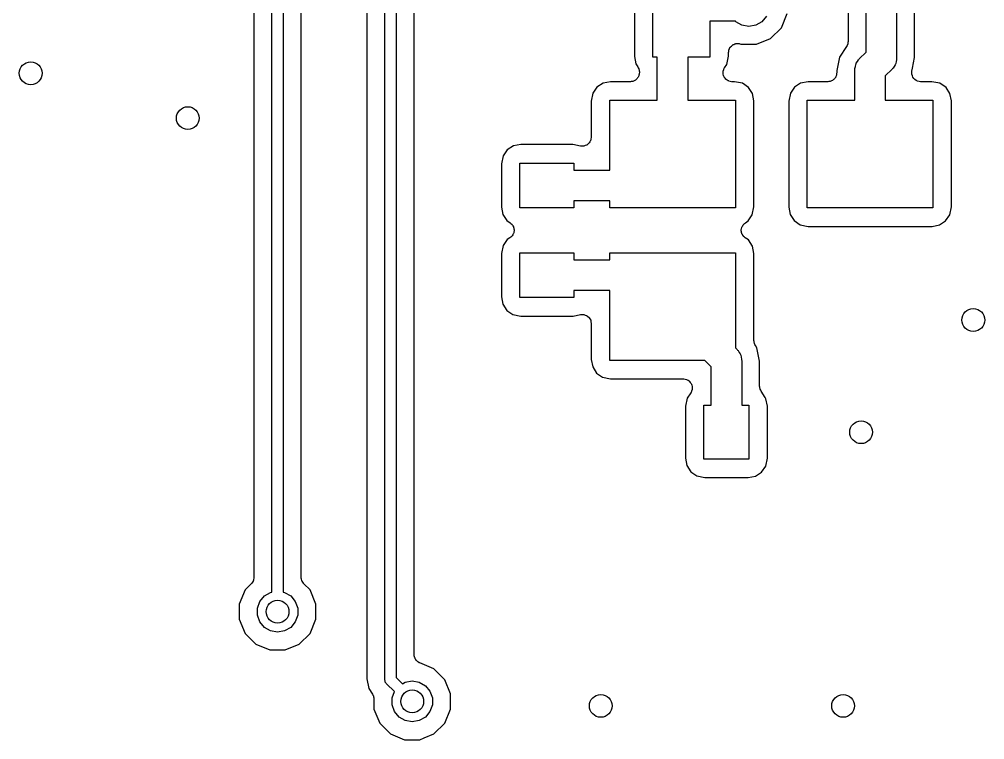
# Model space of a CAD drawing. Extents: x 85 to 210, y -138 to -65.
# Drawn here: x 116.62 to 127.38, y -121.18 to -113.15 of the extents above; entities that cross this region are included whole.
import ezdxf

# ---------------------------------------------------------------- set-up
doc = ezdxf.new("R2010")
doc.units = 0
doc.header["$MEASUREMENT"] = 0
doc.layers.add('BLACK', color=7, linetype='CONTINUOUS')

msp = doc.modelspace()

# ---------------------------------------------------------------- linework, layer by layer
at = {"layer": 'Black'}
for p, q in [((126.056, -113.514), (126.056, -109.024)), ((126.396, -109.083), (126.396, -113.584)), ((120.695, -120.508), (120.695, -110.157)), ((120.822, -110.135), (120.822, -120.482)), ((126.596, -113.574), (126.596, -110.416)), ((119.436, -119.533), (119.436, -110.877)), ((119.563, -110.903), (119.563, -119.533)), ((125.856, -110.964), (125.856, -113.395)), ((119.763, -119.368), (119.763, -111.028)), ((121.022, -120.23), (121.022, -112.017)), ((120.495, -112.072), (120.495, -120.498)), ((119.236, -112.345), (119.236, -119.368)), ((123.477, -112.439), (123.477, -113.562)), ((123.682, -113.572), (123.682, -112.428)), ((124.947, -113.114), (124.896, -113.175)), ((125.112, -113.242), (125.177, -113.085)), ((124.6, -113.17), (124.317, -113.17)), ((124.317, -113.17), (124.317, -113.572)), ((124.604, -113.175), (124.6, -113.17)), ((124.672, -113.214), (124.604, -113.175)), ((124.75, -113.228), (124.672, -113.214)), ((124.828, -113.214), (124.75, -113.228)), ((124.896, -113.175), (124.828, -113.214)), ((124.992, -113.362), (125.112, -113.242)), ((124.544, -113.459), (124.547, -113.454)), ((124.547, -113.454), (124.555, -113.447)), ((124.555, -113.447), (124.563, -113.439)), ((124.563, -113.439), (124.568, -113.436)), ((124.568, -113.436), (124.573, -113.431)), ((124.573, -113.431), (124.584, -113.428)), ((124.584, -113.428), (124.593, -113.423)), ((124.593, -113.423), (124.6, -113.422)), ((124.6, -113.422), (124.606, -113.42)), ((124.606, -113.42), (124.617, -113.42)), ((124.617, -113.42), (124.628, -113.418)), ((124.628, -113.418), (124.634, -113.42)), ((124.634, -113.42), (124.641, -113.42)), ((124.641, -113.42), (124.651, -113.423)), ((124.651, -113.423), (124.662, -113.426)), ((124.662, -113.426), (124.665, -113.427)), ((124.665, -113.427), (124.835, -113.427)), ((124.835, -113.427), (124.992, -113.362)), ((125.839, -113.451), (125.76, -113.569)), ((125.844, -113.44), (125.839, -113.451)), ((125.85, -113.429), (125.844, -113.44)), ((125.851, -113.424), (125.85, -113.429)), ((125.853, -113.419), (125.851, -113.424)), ((125.854, -113.407), (125.853, -113.419)), ((125.856, -113.395), (125.854, -113.407)), ((123.477, -113.562), (123.492, -113.645)), ((124.505, -113.651), (124.523, -113.561)), ((124.523, -113.518), (124.525, -113.507)), ((124.523, -113.561), (124.523, -113.518)), ((124.525, -113.507), (124.526, -113.496)), ((124.526, -113.496), (124.528, -113.49)), ((124.528, -113.49), (124.529, -113.484)), ((124.529, -113.484), (124.535, -113.474)), ((124.535, -113.474), (124.539, -113.464)), ((124.539, -113.464), (124.544, -113.459)), ((125.98, -113.59), (126.056, -113.514)), ((123.492, -113.645), (123.514, -113.679)), ((123.73, -113.572), (123.682, -113.572)), ((123.73, -114.05), (123.73, -113.572)), ((124.317, -113.572), (124.07, -113.572)), ((124.07, -113.572), (124.07, -114.05)), ((124.48, -113.688), (124.505, -113.651)), ((125.76, -113.569), (125.73, -113.72)), ((125.936, -113.674), (125.94, -113.652)), ((125.94, -113.652), (125.944, -113.645)), ((125.944, -113.645), (125.946, -113.638)), ((125.946, -113.638), (125.959, -113.62)), ((125.959, -113.62), (125.97, -113.601)), ((125.97, -113.601), (125.976, -113.596)), ((125.976, -113.596), (125.98, -113.59)), ((126.38, -113.656), (126.367, -113.674)), ((126.382, -113.649), (126.38, -113.656)), ((126.386, -113.642), (126.382, -113.649)), ((126.39, -113.62), (126.386, -113.642)), ((126.395, -113.599), (126.39, -113.62)), ((126.396, -113.584), (126.395, -113.591)), ((126.395, -113.591), (126.395, -113.599)), ((126.572, -113.694), (126.596, -113.574)), ((123.514, -113.679), (123.518, -113.689)), ((123.518, -113.689), (123.524, -113.699)), ((123.524, -113.699), (123.525, -113.705)), ((123.525, -113.77), (123.524, -113.778)), ((123.525, -113.705), (123.528, -113.711)), ((123.528, -113.761), (123.525, -113.77)), ((123.528, -113.711), (123.528, -113.722)), ((123.528, -113.722), (123.53, -113.733)), ((123.53, -113.744), (123.528, -113.753)), ((123.528, -113.753), (123.528, -113.761)), ((123.53, -113.733), (123.53, -113.744)), ((124.463, -113.754), (124.464, -113.74)), ((124.464, -113.758), (124.463, -113.754)), ((124.464, -113.727), (124.465, -113.723)), ((124.464, -113.74), (124.464, -113.727)), ((124.464, -113.761), (124.464, -113.758)), ((124.469, -113.774), (124.464, -113.761)), ((124.465, -113.723), (124.466, -113.719)), ((124.466, -113.719), (124.471, -113.707)), ((124.472, -113.787), (124.469, -113.774)), ((124.471, -113.707), (124.476, -113.694)), ((124.476, -113.694), (124.478, -113.691)), ((124.478, -113.691), (124.48, -113.688)), ((125.725, -113.77), (125.724, -113.778)), ((125.728, -113.761), (125.725, -113.77)), ((125.73, -113.744), (125.728, -113.753)), ((125.728, -113.753), (125.728, -113.761)), ((125.73, -113.72), (125.73, -113.744)), ((125.93, -113.71), (125.931, -113.703)), ((125.93, -114.05), (125.93, -113.71)), ((125.931, -113.695), (125.936, -113.674)), ((125.931, -113.703), (125.931, -113.695)), ((126.346, -113.704), (126.27, -113.78)), ((126.35, -113.698), (126.346, -113.704)), ((126.356, -113.693), (126.35, -113.698)), ((126.367, -113.674), (126.356, -113.693)), ((126.565, -113.759), (126.566, -113.743)), ((126.566, -113.76), (126.565, -113.759)), ((126.566, -113.725), (126.572, -113.694)), ((126.566, -113.726), (126.566, -113.725)), ((126.566, -113.727), (126.566, -113.726)), ((126.566, -113.743), (126.566, -113.727)), ((126.566, -113.761), (126.566, -113.76)), ((126.571, -113.777), (126.566, -113.761)), ((126.576, -113.792), (126.571, -113.777)), ((126.572, -113.694), (126.572, -113.694)), ((123.127, -113.86), (123.058, -113.904)), ((123.209, -113.844), (123.127, -113.86)), ((123.43, -113.844), (123.209, -113.844)), ((123.439, -113.843), (123.43, -113.844)), ((123.447, -113.843), (123.439, -113.843)), ((123.456, -113.84), (123.447, -113.843)), ((123.464, -113.838), (123.456, -113.84)), ((123.472, -113.834), (123.464, -113.838)), ((123.48, -113.831), (123.472, -113.834)), ((123.487, -113.825), (123.48, -113.831)), ((123.494, -113.821), (123.487, -113.825)), ((123.5, -113.814), (123.494, -113.821)), ((123.507, -113.808), (123.5, -113.814)), ((123.511, -113.801), (123.507, -113.808)), ((123.517, -113.794), (123.511, -113.801)), ((123.52, -113.786), (123.517, -113.794)), ((123.524, -113.778), (123.52, -113.786)), ((124.475, -113.791), (124.472, -113.787)), ((124.476, -113.794), (124.475, -113.791)), ((124.485, -113.805), (124.476, -113.794)), ((124.493, -113.816), (124.485, -113.805)), ((124.496, -113.818), (124.493, -113.816)), ((124.498, -113.821), (124.496, -113.818)), ((124.51, -113.828), (124.498, -113.821)), ((124.521, -113.835), (124.51, -113.828)), ((124.525, -113.836), (124.521, -113.835)), ((124.528, -113.838), (124.525, -113.836)), ((124.542, -113.84), (124.528, -113.838)), ((124.555, -113.844), (124.542, -113.84)), ((124.559, -113.843), (124.555, -113.844)), ((124.563, -113.844), (124.559, -113.843)), ((124.59, -113.844), (124.563, -113.844)), ((124.679, -113.862), (124.59, -113.844)), ((124.746, -113.908), (124.679, -113.862)), ((125.327, -113.86), (125.258, -113.904)), ((125.409, -113.844), (125.327, -113.86)), ((125.63, -113.844), (125.409, -113.844)), ((125.639, -113.843), (125.63, -113.844)), ((125.647, -113.843), (125.639, -113.843)), ((125.656, -113.84), (125.647, -113.843)), ((125.664, -113.838), (125.656, -113.84)), ((125.672, -113.834), (125.664, -113.838)), ((125.68, -113.831), (125.672, -113.834)), ((125.687, -113.825), (125.68, -113.831)), ((125.694, -113.821), (125.687, -113.825)), ((125.7, -113.814), (125.694, -113.821)), ((125.707, -113.808), (125.7, -113.814)), ((125.711, -113.801), (125.707, -113.808)), ((125.717, -113.794), (125.711, -113.801)), ((125.72, -113.786), (125.717, -113.794)), ((125.724, -113.778), (125.72, -113.786)), ((126.27, -113.78), (126.27, -114.05)), ((126.577, -113.793), (126.576, -113.792)), ((126.578, -113.794), (126.577, -113.793)), ((126.588, -113.807), (126.578, -113.794)), ((126.598, -113.819), (126.588, -113.807)), ((126.599, -113.82), (126.598, -113.819)), ((126.6, -113.821), (126.599, -113.82)), ((126.614, -113.829), (126.6, -113.821)), ((126.628, -113.837), (126.614, -113.829)), ((126.629, -113.838), (126.628, -113.837)), ((126.63, -113.838), (126.629, -113.838)), ((126.646, -113.841), (126.63, -113.838)), ((126.662, -113.844), (126.646, -113.841)), ((126.663, -113.844), (126.662, -113.844)), ((126.664, -113.844), (126.663, -113.844)), ((126.79, -113.844), (126.664, -113.844)), ((126.879, -113.862), (126.79, -113.844)), ((126.946, -113.908), (126.879, -113.862)), ((123.012, -113.971), (122.994, -114.06)), ((123.058, -113.904), (123.012, -113.971)), ((124.79, -113.977), (124.746, -113.908)), ((124.806, -114.059), (124.79, -113.977)), ((125.212, -113.971), (125.194, -114.06)), ((125.258, -113.904), (125.212, -113.971)), ((126.99, -113.977), (126.946, -113.908)), ((127.006, -114.059), (126.99, -113.977)), ((122.994, -114.06), (122.994, -114.463)), ((123.2, -114.83), (123.2, -114.05)), ((123.2, -114.05), (123.73, -114.05)), ((124.07, -114.05), (124.6, -114.05)), ((124.6, -114.05), (124.6, -115.25)), ((124.806, -115.24), (124.806, -114.059)), ((125.194, -114.06), (125.194, -115.241)), ((125.4, -115.25), (125.4, -114.05)), ((125.4, -114.05), (125.93, -114.05)), ((126.27, -114.05), (126.8, -114.05)), ((126.8, -114.05), (126.8, -115.25)), ((127.006, -115.24), (127.006, -114.059)), ((122.969, -114.529), (122.956, -114.539)), ((122.97, -114.528), (122.969, -114.529)), ((122.971, -114.527), (122.97, -114.528)), ((122.979, -114.514), (122.971, -114.527)), ((122.987, -114.5), (122.979, -114.514)), ((122.988, -114.497), (122.987, -114.498)), ((122.987, -114.498), (122.987, -114.5)), ((122.991, -114.482), (122.988, -114.497)), ((122.994, -114.466), (122.991, -114.482)), ((122.994, -114.463), (122.994, -114.464)), ((122.994, -114.464), (122.994, -114.466)), ((122.058, -114.604), (122.012, -114.671)), ((122.127, -114.56), (122.058, -114.604)), ((122.209, -114.544), (122.127, -114.56)), ((122.79, -114.544), (122.209, -114.544)), ((122.874, -114.561), (122.79, -114.544)), ((122.876, -114.561), (122.874, -114.561)), ((122.877, -114.562), (122.876, -114.561)), ((122.893, -114.562), (122.877, -114.562)), ((122.909, -114.562), (122.893, -114.562)), ((122.91, -114.562), (122.909, -114.562)), ((122.911, -114.562), (122.91, -114.562)), ((122.927, -114.556), (122.911, -114.562)), ((122.942, -114.551), (122.927, -114.556)), ((122.943, -114.55), (122.942, -114.551)), ((122.944, -114.55), (122.943, -114.55)), ((122.956, -114.539), (122.944, -114.55)), ((122.012, -114.671), (121.994, -114.76)), ((121.994, -114.76), (121.994, -115.241)), ((122.2, -115.25), (122.2, -114.75)), ((122.2, -114.75), (122.8, -114.75)), ((122.8, -114.75), (122.8, -114.83)), ((122.8, -114.83), (123.2, -114.83)), ((123.2, -115.17), (122.8, -115.17)), ((122.8, -115.17), (122.8, -115.25)), ((123.2, -115.25), (123.2, -115.17)), ((121.994, -115.241), (122.01, -115.323)), ((122.8, -115.25), (122.2, -115.25)), ((124.6, -115.25), (123.2, -115.25)), ((124.788, -115.329), (124.806, -115.24)), ((125.194, -115.241), (125.21, -115.323)), ((126.8, -115.25), (125.4, -115.25)), ((126.988, -115.329), (127.006, -115.24)), ((122.01, -115.323), (122.054, -115.392)), ((124.742, -115.396), (124.788, -115.329)), ((125.21, -115.323), (125.254, -115.392)), ((126.942, -115.396), (126.988, -115.329)), ((122.054, -115.392), (122.091, -115.417)), ((122.091, -115.417), (122.099, -115.425)), ((122.099, -115.425), (122.108, -115.432)), ((122.108, -115.432), (122.111, -115.437)), ((122.111, -115.437), (122.116, -115.442)), ((122.116, -115.442), (122.121, -115.452)), ((122.121, -115.452), (122.127, -115.461)), ((122.127, -115.461), (122.128, -115.467)), ((122.128, -115.467), (122.131, -115.473)), ((122.131, -115.473), (122.132, -115.484)), ((122.132, -115.484), (122.134, -115.495)), ((122.134, -115.495), (122.134, -115.501)), ((124.666, -115.492), (124.669, -115.482)), ((124.666, -115.499), (124.666, -115.492)), ((124.669, -115.482), (124.67, -115.47)), ((124.67, -115.47), (124.673, -115.465)), ((124.673, -115.465), (124.674, -115.459)), ((124.674, -115.459), (124.681, -115.449)), ((124.681, -115.449), (124.686, -115.439)), ((124.686, -115.439), (124.69, -115.435)), ((124.69, -115.435), (124.694, -115.43)), ((124.694, -115.43), (124.703, -115.424)), ((124.703, -115.424), (124.711, -115.416)), ((124.711, -115.416), (124.742, -115.396)), ((125.254, -115.392), (125.321, -115.438)), ((125.321, -115.438), (125.41, -115.456)), ((125.41, -115.456), (126.791, -115.456)), ((126.791, -115.456), (126.873, -115.44)), ((126.873, -115.44), (126.942, -115.396)), ((122.058, -115.604), (122.012, -115.671)), ((122.089, -115.584), (122.058, -115.604)), ((122.097, -115.576), (122.089, -115.584)), ((122.106, -115.57), (122.097, -115.576)), ((122.11, -115.565), (122.106, -115.57)), ((122.114, -115.561), (122.11, -115.565)), ((122.119, -115.551), (122.114, -115.561)), ((122.126, -115.541), (122.119, -115.551)), ((122.127, -115.535), (122.126, -115.541)), ((122.13, -115.53), (122.127, -115.535)), ((122.131, -115.518), (122.13, -115.53)), ((122.134, -115.508), (122.131, -115.518)), ((122.134, -115.501), (122.134, -115.508)), ((124.666, -115.505), (124.666, -115.499)), ((124.668, -115.516), (124.666, -115.505)), ((124.669, -115.527), (124.668, -115.516)), ((124.672, -115.533), (124.669, -115.527)), ((124.673, -115.539), (124.672, -115.533)), ((124.679, -115.548), (124.673, -115.539)), ((124.684, -115.558), (124.679, -115.548)), ((124.689, -115.563), (124.684, -115.558)), ((124.692, -115.568), (124.689, -115.563)), ((124.701, -115.575), (124.692, -115.568)), ((124.709, -115.583), (124.701, -115.575)), ((124.746, -115.608), (124.709, -115.583)), ((122.012, -115.671), (121.994, -115.76)), ((124.79, -115.677), (124.746, -115.608)), ((124.806, -115.759), (124.79, -115.677)), ((121.994, -115.76), (121.994, -116.241)), ((122.2, -116.25), (122.2, -115.75)), ((122.2, -115.75), (122.8, -115.75)), ((122.8, -115.75), (122.8, -115.83)), ((123.2, -115.83), (123.2, -115.75)), ((123.2, -115.75), (124.6, -115.75)), ((124.6, -115.75), (124.6, -116.81)), ((124.806, -116.354), (124.806, -115.759)), ((122.8, -115.83), (123.2, -115.83)), ((121.994, -116.241), (122.01, -116.323)), ((122.8, -116.25), (122.2, -116.25)), ((123.2, -116.17), (122.8, -116.17)), ((122.8, -116.17), (122.8, -116.25)), ((123.2, -116.95), (123.2, -116.17)), ((122.01, -116.323), (122.054, -116.392)), ((124.806, -116.728), (124.806, -116.354)), ((122.054, -116.392), (122.121, -116.438)), ((122.121, -116.438), (122.21, -116.456)), ((122.21, -116.456), (122.791, -116.456)), ((122.791, -116.456), (122.876, -116.44)), ((122.876, -116.44), (122.876, -116.44)), ((122.876, -116.44), (122.877, -116.44)), ((122.877, -116.44), (122.894, -116.44)), ((122.894, -116.44), (122.91, -116.439)), ((122.91, -116.439), (122.911, -116.44)), ((122.911, -116.44), (122.911, -116.44)), ((122.911, -116.44), (122.927, -116.445)), ((122.927, -116.445), (122.943, -116.451)), ((122.943, -116.451), (122.944, -116.451)), ((122.944, -116.451), (122.944, -116.452)), ((122.944, -116.452), (122.957, -116.462)), ((122.957, -116.462), (122.97, -116.473)), ((122.97, -116.473), (122.97, -116.474)), ((122.97, -116.474), (122.971, -116.474)), ((122.971, -116.474), (122.979, -116.488)), ((122.979, -116.488), (122.988, -116.503)), ((122.988, -116.503), (122.988, -116.503)), ((122.988, -116.503), (122.988, -116.504)), ((122.988, -116.504), (122.991, -116.52)), ((122.991, -116.52), (122.994, -116.537)), ((122.994, -116.537), (122.994, -116.538)), ((122.994, -116.538), (122.994, -116.538)), ((122.994, -116.538), (122.994, -116.941)), ((124.808, -116.74), (124.806, -116.728)), ((124.809, -116.751), (124.808, -116.74)), ((124.811, -116.757), (124.809, -116.751)), ((124.812, -116.762), (124.811, -116.757)), ((124.818, -116.772), (124.812, -116.762)), ((124.823, -116.783), (124.818, -116.772)), ((124.84, -116.809), (124.823, -116.783)), ((124.6, -116.81), (124.62, -116.83)), ((124.62, -116.83), (124.624, -116.836)), ((124.624, -116.836), (124.63, -116.841)), ((124.63, -116.841), (124.641, -116.86)), ((124.641, -116.86), (124.654, -116.878)), ((124.654, -116.878), (124.656, -116.885)), ((124.656, -116.885), (124.66, -116.892)), ((124.66, -116.892), (124.664, -116.914)), ((124.87, -116.96), (124.84, -116.809)), ((122.994, -116.941), (123.01, -117.023)), ((124.26, -116.95), (123.2, -116.95)), ((124.33, -117.02), (124.26, -116.95)), ((124.664, -116.914), (124.669, -116.935)), ((124.669, -116.935), (124.669, -116.943)), ((124.669, -116.943), (124.67, -116.95)), ((124.67, -116.95), (124.67, -117.45)), ((124.87, -117.238), (124.87, -116.96)), ((123.01, -117.023), (123.054, -117.092)), ((123.054, -117.092), (123.121, -117.138)), ((124.33, -117.45), (124.33, -117.02)), ((123.121, -117.138), (123.21, -117.156)), ((123.21, -117.156), (124.02, -117.156)), ((124.02, -117.156), (124.023, -117.157)), ((124.023, -117.157), (124.027, -117.156)), ((124.027, -117.156), (124.04, -117.16)), ((124.04, -117.16), (124.054, -117.162)), ((124.054, -117.162), (124.057, -117.164)), ((124.057, -117.164), (124.061, -117.165)), ((124.061, -117.165), (124.072, -117.172)), ((124.072, -117.172), (124.084, -117.179)), ((124.084, -117.179), (124.086, -117.182)), ((124.086, -117.182), (124.089, -117.184)), ((124.089, -117.184), (124.097, -117.195)), ((124.097, -117.195), (124.106, -117.206)), ((124.106, -117.206), (124.107, -117.209)), ((124.107, -117.209), (124.11, -117.213)), ((124.11, -117.213), (124.113, -117.226)), ((124.102, -117.312), (124.062, -117.371)), ((124.104, -117.309), (124.102, -117.312)), ((124.106, -117.306), (124.104, -117.309)), ((124.111, -117.293), (124.106, -117.306)), ((124.116, -117.281), (124.111, -117.293)), ((124.113, -117.226), (124.118, -117.239)), ((124.117, -117.277), (124.116, -117.281)), ((124.118, -117.273), (124.117, -117.277)), ((124.118, -117.239), (124.118, -117.242)), ((124.118, -117.242), (124.119, -117.246)), ((124.119, -117.246), (124.118, -117.26)), ((124.118, -117.26), (124.118, -117.273)), ((124.872, -117.249), (124.87, -117.238)), ((124.872, -117.26), (124.872, -117.249)), ((124.875, -117.266), (124.872, -117.26)), ((124.876, -117.272), (124.875, -117.266)), ((124.882, -117.282), (124.876, -117.272)), ((124.886, -117.292), (124.882, -117.282)), ((124.932, -117.364), (124.886, -117.292)), ((124.062, -117.371), (124.044, -117.46)), ((124.94, -117.377), (124.932, -117.364)), ((124.956, -117.459), (124.94, -117.377)), ((124.044, -117.46), (124.044, -118.041)), ((124.25, -118.05), (124.25, -117.45)), ((124.25, -117.45), (124.33, -117.45)), ((124.67, -117.45), (124.75, -117.45)), ((124.75, -117.45), (124.75, -118.05)), ((124.956, -118.04), (124.956, -117.459)), ((124.044, -118.041), (124.06, -118.123)), ((124.75, -118.05), (124.25, -118.05)), ((124.938, -118.129), (124.956, -118.04)), ((124.06, -118.123), (124.104, -118.192)), ((124.892, -118.196), (124.938, -118.129)), ((124.104, -118.192), (124.171, -118.238)), ((124.171, -118.238), (124.26, -118.256)), ((124.26, -118.256), (124.741, -118.256)), ((124.741, -118.256), (124.823, -118.24)), ((124.823, -118.24), (124.892, -118.196)), ((119.236, -119.368), (119.236, -119.373)), ((119.764, -119.372), (119.763, -119.368)), ((119.207, -119.439), (119.138, -119.508)), ((119.21, -119.435), (119.207, -119.439)), ((119.213, -119.433), (119.21, -119.435)), ((119.22, -119.421), (119.213, -119.433)), ((119.227, -119.411), (119.22, -119.421)), ((119.228, -119.406), (119.227, -119.411)), ((119.23, -119.402), (119.228, -119.406)), ((119.233, -119.39), (119.23, -119.402)), ((119.236, -119.377), (119.233, -119.39)), ((119.236, -119.373), (119.236, -119.377)), ((119.764, -119.377), (119.764, -119.372)), ((119.767, -119.389), (119.764, -119.377)), ((119.77, -119.402), (119.767, -119.389)), ((119.772, -119.406), (119.77, -119.402)), ((119.773, -119.41), (119.772, -119.406)), ((119.78, -119.421), (119.773, -119.41)), ((119.787, -119.432), (119.78, -119.421)), ((119.79, -119.435), (119.787, -119.432)), ((119.793, -119.439), (119.79, -119.435)), ((119.862, -119.508), (119.793, -119.439)), ((119.138, -119.508), (119.073, -119.665)), ((119.303, -119.636), (119.354, -119.575)), ((119.354, -119.575), (119.422, -119.536)), ((119.422, -119.536), (119.436, -119.533)), ((119.563, -119.533), (119.578, -119.536)), ((119.578, -119.536), (119.646, -119.575)), ((119.646, -119.575), (119.697, -119.636)), ((119.927, -119.665), (119.862, -119.508)), ((119.073, -119.665), (119.073, -119.835)), ((119.276, -119.71), (119.303, -119.636)), ((119.697, -119.636), (119.724, -119.71)), ((119.927, -119.835), (119.927, -119.665)), ((119.276, -119.79), (119.276, -119.71)), ((119.303, -119.864), (119.276, -119.79)), ((119.724, -119.79), (119.697, -119.864)), ((119.724, -119.71), (119.724, -119.79)), ((119.073, -119.835), (119.138, -119.992)), ((119.354, -119.925), (119.303, -119.864)), ((119.697, -119.864), (119.646, -119.925)), ((119.862, -119.992), (119.927, -119.835)), ((119.138, -119.992), (119.258, -120.112)), ((119.422, -119.964), (119.354, -119.925)), ((119.5, -119.978), (119.422, -119.964)), ((119.578, -119.964), (119.5, -119.978)), ((119.646, -119.925), (119.578, -119.964)), ((119.742, -120.112), (119.862, -119.992)), ((119.258, -120.112), (119.415, -120.177)), ((119.585, -120.177), (119.742, -120.112)), ((119.415, -120.177), (119.585, -120.177)), ((121.023, -120.236), (121.022, -120.23)), ((121.022, -120.243), (121.023, -120.236)), ((121.026, -120.253), (121.022, -120.243)), ((121.028, -120.264), (121.026, -120.253)), ((121.031, -120.27), (121.028, -120.264)), ((121.033, -120.276), (121.031, -120.27)), ((121.039, -120.285), (121.033, -120.276)), ((121.045, -120.294), (121.039, -120.285)), ((121.05, -120.298), (121.045, -120.294)), ((121.054, -120.303), (121.05, -120.298)), ((121.063, -120.309), (121.054, -120.303)), ((121.072, -120.316), (121.063, -120.309)), ((121.078, -120.319), (121.072, -120.316)), ((121.083, -120.322), (121.078, -120.319)), ((121.242, -120.388), (121.083, -120.322)), ((121.362, -120.508), (121.242, -120.388)), ((120.495, -120.498), (120.516, -120.608)), ((120.695, -120.511), (120.695, -120.508)), ((120.695, -120.514), (120.695, -120.511)), ((120.697, -120.522), (120.695, -120.514)), ((120.698, -120.53), (120.697, -120.522)), ((120.7, -120.532), (120.698, -120.53)), ((120.7, -120.535), (120.7, -120.532)), ((120.705, -120.542), (120.7, -120.535)), ((120.709, -120.549), (120.705, -120.542)), ((120.711, -120.551), (120.709, -120.549)), ((120.713, -120.553), (120.711, -120.551)), ((120.822, -120.482), (120.893, -120.553)), ((120.893, -120.553), (120.922, -120.536)), ((120.922, -120.536), (121, -120.522)), ((121, -120.522), (121.078, -120.536)), ((121.078, -120.536), (121.146, -120.575)), ((121.427, -120.665), (121.362, -120.508)), ((120.516, -120.608), (120.556, -120.668)), ((120.801, -120.641), (120.713, -120.553)), ((120.776, -120.71), (120.801, -120.641)), ((121.146, -120.575), (121.197, -120.636)), ((121.197, -120.636), (121.224, -120.71)), ((120.556, -120.668), (120.561, -120.679)), ((120.561, -120.679), (120.567, -120.689)), ((120.567, -120.689), (120.568, -120.694)), ((120.568, -120.694), (120.57, -120.699)), ((120.57, -120.699), (120.571, -120.711)), ((120.571, -120.711), (120.573, -120.723)), ((120.573, -120.723), (120.573, -120.835)), ((120.776, -120.79), (120.776, -120.71)), ((121.224, -120.71), (121.224, -120.79)), ((121.427, -120.835), (121.427, -120.665)), ((120.573, -120.835), (120.638, -120.992)), ((120.803, -120.864), (120.776, -120.79)), ((120.854, -120.925), (120.803, -120.864)), ((121.197, -120.864), (121.146, -120.925)), ((121.224, -120.79), (121.197, -120.864)), ((121.362, -120.992), (121.427, -120.835)), ((120.922, -120.964), (120.854, -120.925)), ((121, -120.978), (120.922, -120.964)), ((121.078, -120.964), (121, -120.978)), ((121.146, -120.925), (121.078, -120.964)), ((120.638, -120.992), (120.758, -121.112)), ((121.242, -121.112), (121.362, -120.992)), ((120.758, -121.112), (120.915, -121.177)), ((120.915, -121.177), (121.085, -121.177)), ((121.085, -121.177), (121.132, -121.158)), ((121.132, -121.158), (121.242, -121.112))]:
    msp.add_line(p, q, dxfattribs=at)
for centre in [(116.75, -113.75), (118.5, -114.25), (127.25, -116.5), (126, -117.75), (119.5, -119.75), (121, -120.75), (123.1, -120.8), (125.8, -120.8)]:
    msp.add_circle(centre, 0.127, dxfattribs=at)

doc.saveas('drawing.dxf')
